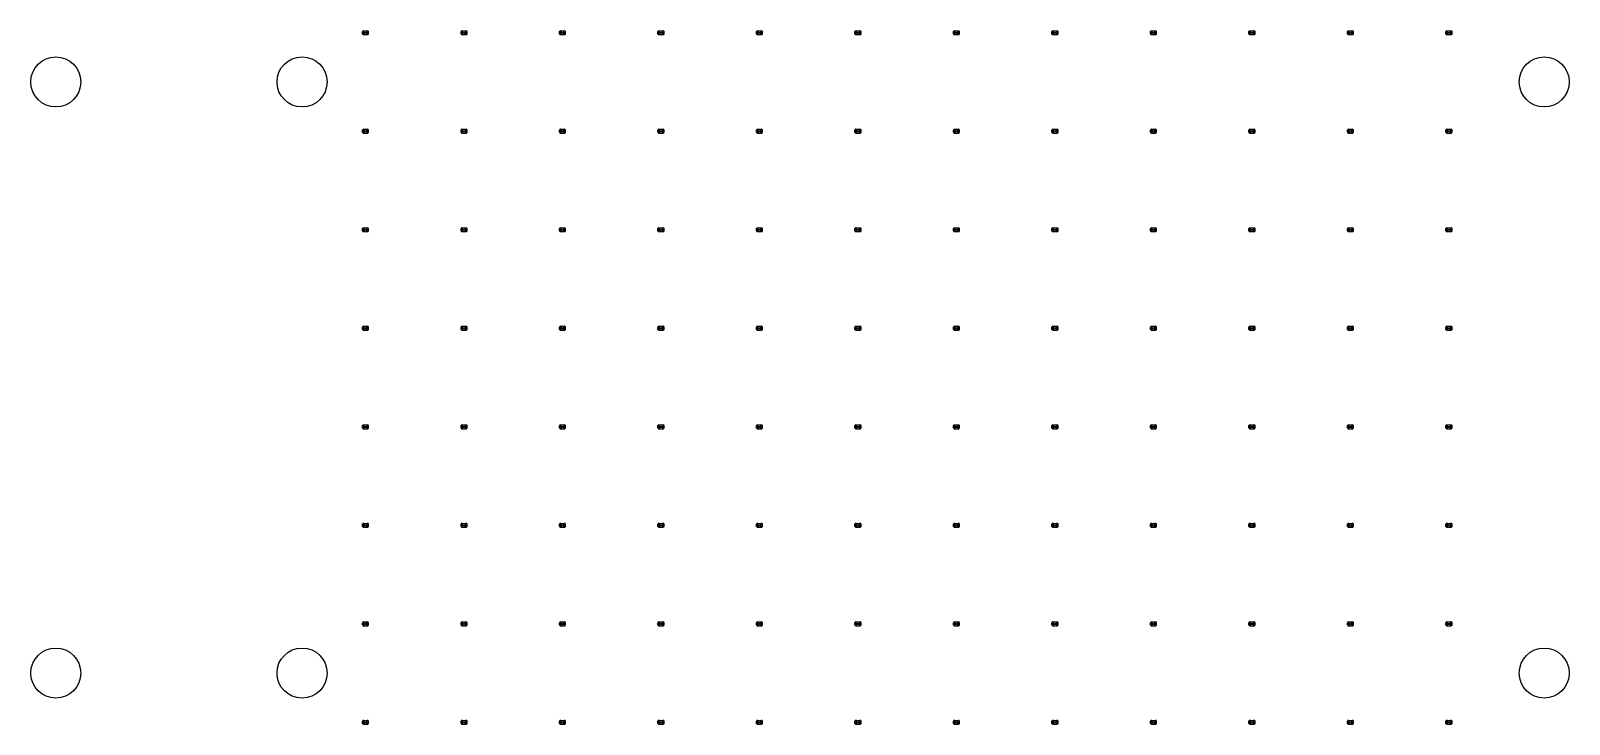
# Model space of a CAD drawing. Extents: x 69 to 209, y -163 to -100.
import ezdxf

# ---------------------------------------------------------------- set-up
doc = ezdxf.new("R2010")
doc.units = 0
doc.header["$MEASUREMENT"] = 0
doc.layers.add('BLACK', color=250, linetype='CONTINUOUS')

msp = doc.modelspace()

# ---------------------------------------------------------------- linework, layer by layer
at = {"layer": 'BLACK'}
for p, q in [((99.025, -100.1), (99.025, -99.9)), ((99.1, -99.825), (99.5, -99.825)), ((99.1, -99.975), (99.5, -99.975)), ((99.1, -100.025), (99.5, -100.025)), ((99.1, -100.175), (99.5, -100.175)), ((99.175, -100.1), (99.175, -99.9)), ((99.425, -100.1), (99.425, -99.9)), ((99.575, -100.1), (99.575, -99.9)), ((108.025, -100.1), (108.025, -99.9)), ((108.1, -99.825), (108.5, -99.825)), ((108.1, -99.975), (108.5, -99.975)), ((108.1, -100.025), (108.5, -100.025)), ((108.1, -100.175), (108.5, -100.175)), ((108.175, -100.1), (108.175, -99.9)), ((108.425, -100.1), (108.425, -99.9)), ((108.575, -100.1), (108.575, -99.9)), ((117.025, -100.1), (117.025, -99.9)), ((117.1, -99.825), (117.5, -99.825)), ((117.1, -99.975), (117.5, -99.975)), ((117.1, -100.025), (117.5, -100.025)), ((117.1, -100.175), (117.5, -100.175)), ((117.175, -100.1), (117.175, -99.9)), ((117.425, -100.1), (117.425, -99.9)), ((117.575, -100.1), (117.575, -99.9)), ((126.025, -100.1), (126.025, -99.9)), ((126.1, -99.825), (126.5, -99.825)), ((126.1, -99.975), (126.5, -99.975)), ((126.1, -100.025), (126.5, -100.025)), ((126.1, -100.175), (126.5, -100.175)), ((126.175, -100.1), (126.175, -99.9)), ((126.425, -100.1), (126.425, -99.9)), ((126.575, -100.1), (126.575, -99.9)), ((135.025, -100.1), (135.025, -99.9)), ((135.1, -99.825), (135.5, -99.825)), ((135.1, -99.975), (135.5, -99.975)), ((135.1, -100.025), (135.5, -100.025)), ((135.1, -100.175), (135.5, -100.175)), ((135.175, -100.1), (135.175, -99.9)), ((135.425, -100.1), (135.425, -99.9)), ((135.575, -100.1), (135.575, -99.9)), ((144.025, -100.1), (144.025, -99.9)), ((144.1, -99.825), (144.5, -99.825)), ((144.1, -99.975), (144.5, -99.975)), ((144.1, -100.025), (144.5, -100.025)), ((144.1, -100.175), (144.5, -100.175)), ((144.175, -100.1), (144.175, -99.9)), ((144.425, -100.1), (144.425, -99.9)), ((144.575, -100.1), (144.575, -99.9)), ((153.025, -100.1), (153.025, -99.9)), ((153.1, -99.825), (153.5, -99.825)), ((153.1, -99.975), (153.5, -99.975)), ((153.1, -100.025), (153.5, -100.025)), ((153.1, -100.175), (153.5, -100.175)), ((153.175, -100.1), (153.175, -99.9)), ((153.425, -100.1), (153.425, -99.9)), ((153.575, -100.1), (153.575, -99.9)), ((162.025, -100.1), (162.025, -99.9)), ((162.1, -99.825), (162.5, -99.825)), ((162.1, -99.975), (162.5, -99.975)), ((162.1, -100.025), (162.5, -100.025)), ((162.1, -100.175), (162.5, -100.175)), ((162.175, -100.1), (162.175, -99.9)), ((162.425, -100.1), (162.425, -99.9)), ((162.575, -100.1), (162.575, -99.9)), ((171.025, -100.1), (171.025, -99.9)), ((171.1, -99.825), (171.5, -99.825)), ((171.1, -99.975), (171.5, -99.975)), ((171.1, -100.025), (171.5, -100.025)), ((171.1, -100.175), (171.5, -100.175)), ((171.175, -100.1), (171.175, -99.9)), ((171.425, -100.1), (171.425, -99.9)), ((171.575, -100.1), (171.575, -99.9)), ((180.025, -100.1), (180.025, -99.9)), ((180.1, -99.825), (180.5, -99.825)), ((180.1, -99.975), (180.5, -99.975)), ((180.1, -100.025), (180.5, -100.025)), ((180.1, -100.175), (180.5, -100.175)), ((180.175, -100.1), (180.175, -99.9)), ((180.425, -100.1), (180.425, -99.9)), ((180.575, -100.1), (180.575, -99.9)), ((189.025, -100.1), (189.025, -99.9)), ((189.1, -99.825), (189.5, -99.825)), ((189.1, -99.975), (189.5, -99.975)), ((189.1, -100.025), (189.5, -100.025)), ((189.1, -100.175), (189.5, -100.175)), ((189.175, -100.1), (189.175, -99.9)), ((189.425, -100.1), (189.425, -99.9)), ((189.575, -100.1), (189.575, -99.9)), ((198.025, -100.1), (198.025, -99.9)), ((198.1, -99.825), (198.5, -99.825)), ((198.1, -99.975), (198.5, -99.975)), ((198.1, -100.025), (198.5, -100.025)), ((198.1, -100.175), (198.5, -100.175)), ((198.175, -100.1), (198.175, -99.9)), ((198.425, -100.1), (198.425, -99.9)), ((198.575, -100.1), (198.575, -99.9)), ((99.025, -109.1), (99.025, -108.9)), ((99.1, -108.825), (99.5, -108.825)), ((99.1, -108.975), (99.5, -108.975)), ((99.1, -109.025), (99.5, -109.025)), ((99.1, -109.175), (99.5, -109.175)), ((99.175, -109.1), (99.175, -108.9)), ((99.425, -109.1), (99.425, -108.9)), ((99.575, -109.1), (99.575, -108.9)), ((108.025, -109.1), (108.025, -108.9)), ((108.1, -108.825), (108.5, -108.825)), ((108.1, -108.975), (108.5, -108.975)), ((108.1, -109.025), (108.5, -109.025)), ((108.1, -109.175), (108.5, -109.175)), ((108.175, -109.1), (108.175, -108.9)), ((108.425, -109.1), (108.425, -108.9)), ((108.575, -109.1), (108.575, -108.9)), ((117.025, -109.1), (117.025, -108.9)), ((117.1, -108.825), (117.5, -108.825)), ((117.1, -108.975), (117.5, -108.975)), ((117.1, -109.025), (117.5, -109.025)), ((117.1, -109.175), (117.5, -109.175)), ((117.175, -109.1), (117.175, -108.9)), ((117.425, -109.1), (117.425, -108.9)), ((117.575, -109.1), (117.575, -108.9)), ((126.025, -109.1), (126.025, -108.9)), ((126.1, -108.825), (126.5, -108.825)), ((126.1, -108.975), (126.5, -108.975)), ((126.1, -109.025), (126.5, -109.025)), ((126.1, -109.175), (126.5, -109.175)), ((126.175, -109.1), (126.175, -108.9)), ((126.425, -109.1), (126.425, -108.9)), ((126.575, -109.1), (126.575, -108.9)), ((135.025, -109.1), (135.025, -108.9)), ((135.1, -108.825), (135.5, -108.825)), ((135.1, -108.975), (135.5, -108.975)), ((135.1, -109.025), (135.5, -109.025)), ((135.1, -109.175), (135.5, -109.175)), ((135.175, -109.1), (135.175, -108.9)), ((135.425, -109.1), (135.425, -108.9)), ((135.575, -109.1), (135.575, -108.9)), ((144.025, -109.1), (144.025, -108.9)), ((144.1, -108.825), (144.5, -108.825)), ((144.1, -108.975), (144.5, -108.975)), ((144.1, -109.025), (144.5, -109.025)), ((144.1, -109.175), (144.5, -109.175)), ((144.175, -109.1), (144.175, -108.9)), ((144.425, -109.1), (144.425, -108.9)), ((144.575, -109.1), (144.575, -108.9)), ((153.025, -109.1), (153.025, -108.9)), ((153.1, -108.825), (153.5, -108.825)), ((153.1, -108.975), (153.5, -108.975)), ((153.1, -109.025), (153.5, -109.025)), ((153.1, -109.175), (153.5, -109.175)), ((153.175, -109.1), (153.175, -108.9)), ((153.425, -109.1), (153.425, -108.9)), ((153.575, -109.1), (153.575, -108.9)), ((162.025, -109.1), (162.025, -108.9)), ((162.1, -108.825), (162.5, -108.825)), ((162.1, -108.975), (162.5, -108.975)), ((162.1, -109.025), (162.5, -109.025)), ((162.1, -109.175), (162.5, -109.175)), ((162.175, -109.1), (162.175, -108.9)), ((162.425, -109.1), (162.425, -108.9)), ((162.575, -109.1), (162.575, -108.9)), ((171.025, -109.1), (171.025, -108.9)), ((171.1, -108.825), (171.5, -108.825)), ((171.1, -108.975), (171.5, -108.975)), ((171.1, -109.025), (171.5, -109.025)), ((171.1, -109.175), (171.5, -109.175)), ((171.175, -109.1), (171.175, -108.9)), ((171.425, -109.1), (171.425, -108.9)), ((171.575, -109.1), (171.575, -108.9)), ((180.025, -109.1), (180.025, -108.9)), ((180.1, -108.825), (180.5, -108.825)), ((180.1, -108.975), (180.5, -108.975)), ((180.1, -109.025), (180.5, -109.025)), ((180.1, -109.175), (180.5, -109.175)), ((180.175, -109.1), (180.175, -108.9)), ((180.425, -109.1), (180.425, -108.9)), ((180.575, -109.1), (180.575, -108.9)), ((189.025, -109.1), (189.025, -108.9)), ((189.1, -108.825), (189.5, -108.825)), ((189.1, -108.975), (189.5, -108.975)), ((189.1, -109.025), (189.5, -109.025)), ((189.1, -109.175), (189.5, -109.175)), ((189.175, -109.1), (189.175, -108.9)), ((189.425, -109.1), (189.425, -108.9)), ((189.575, -109.1), (189.575, -108.9)), ((198.025, -109.1), (198.025, -108.9)), ((198.1, -108.825), (198.5, -108.825)), ((198.1, -108.975), (198.5, -108.975)), ((198.1, -109.025), (198.5, -109.025)), ((198.1, -109.175), (198.5, -109.175)), ((198.175, -109.1), (198.175, -108.9)), ((198.425, -109.1), (198.425, -108.9)), ((198.575, -109.1), (198.575, -108.9)), ((99.025, -118.1), (99.025, -117.9)), ((99.1, -117.825), (99.5, -117.825)), ((99.1, -117.975), (99.5, -117.975)), ((99.1, -118.025), (99.5, -118.025)), ((99.175, -118.1), (99.175, -117.9)), ((99.425, -118.1), (99.425, -117.9)), ((99.575, -118.1), (99.575, -117.9)), ((108.025, -118.1), (108.025, -117.9)), ((108.1, -117.825), (108.5, -117.825)), ((108.1, -117.975), (108.5, -117.975)), ((108.1, -118.025), (108.5, -118.025)), ((108.175, -118.1), (108.175, -117.9)), ((108.425, -118.1), (108.425, -117.9)), ((108.575, -118.1), (108.575, -117.9)), ((117.025, -118.1), (117.025, -117.9)), ((117.1, -117.825), (117.5, -117.825)), ((117.1, -117.975), (117.5, -117.975)), ((117.1, -118.025), (117.5, -118.025)), ((117.175, -118.1), (117.175, -117.9)), ((117.425, -118.1), (117.425, -117.9)), ((117.575, -118.1), (117.575, -117.9)), ((126.025, -118.1), (126.025, -117.9)), ((126.1, -117.825), (126.5, -117.825)), ((126.1, -117.975), (126.5, -117.975)), ((126.1, -118.025), (126.5, -118.025)), ((126.175, -118.1), (126.175, -117.9)), ((126.425, -118.1), (126.425, -117.9)), ((126.575, -118.1), (126.575, -117.9)), ((135.025, -118.1), (135.025, -117.9)), ((135.1, -117.825), (135.5, -117.825)), ((135.1, -117.975), (135.5, -117.975)), ((135.1, -118.025), (135.5, -118.025)), ((135.175, -118.1), (135.175, -117.9)), ((135.425, -118.1), (135.425, -117.9)), ((135.575, -118.1), (135.575, -117.9)), ((144.025, -118.1), (144.025, -117.9)), ((144.1, -117.825), (144.5, -117.825)), ((144.1, -117.975), (144.5, -117.975)), ((144.1, -118.025), (144.5, -118.025)), ((144.175, -118.1), (144.175, -117.9)), ((144.425, -118.1), (144.425, -117.9)), ((144.575, -118.1), (144.575, -117.9)), ((153.025, -118.1), (153.025, -117.9)), ((153.1, -117.825), (153.5, -117.825)), ((153.1, -117.975), (153.5, -117.975)), ((153.1, -118.025), (153.5, -118.025)), ((153.175, -118.1), (153.175, -117.9)), ((153.425, -118.1), (153.425, -117.9)), ((153.575, -118.1), (153.575, -117.9)), ((162.025, -118.1), (162.025, -117.9)), ((162.1, -117.825), (162.5, -117.825)), ((162.1, -117.975), (162.5, -117.975)), ((162.1, -118.025), (162.5, -118.025)), ((162.175, -118.1), (162.175, -117.9)), ((162.425, -118.1), (162.425, -117.9)), ((162.575, -118.1), (162.575, -117.9)), ((171.025, -118.1), (171.025, -117.9)), ((171.1, -117.825), (171.5, -117.825)), ((171.1, -117.975), (171.5, -117.975)), ((171.1, -118.025), (171.5, -118.025)), ((171.175, -118.1), (171.175, -117.9)), ((171.425, -118.1), (171.425, -117.9)), ((171.575, -118.1), (171.575, -117.9)), ((180.025, -118.1), (180.025, -117.9)), ((180.1, -117.825), (180.5, -117.825)), ((180.1, -117.975), (180.5, -117.975)), ((180.1, -118.025), (180.5, -118.025)), ((180.175, -118.1), (180.175, -117.9)), ((180.425, -118.1), (180.425, -117.9)), ((180.575, -118.1), (180.575, -117.9)), ((189.025, -118.1), (189.025, -117.9)), ((189.1, -117.825), (189.5, -117.825)), ((189.1, -117.975), (189.5, -117.975)), ((189.1, -118.025), (189.5, -118.025)), ((189.175, -118.1), (189.175, -117.9)), ((189.425, -118.1), (189.425, -117.9)), ((189.575, -118.1), (189.575, -117.9)), ((198.025, -118.1), (198.025, -117.9)), ((198.1, -117.825), (198.5, -117.825)), ((198.1, -117.975), (198.5, -117.975)), ((198.1, -118.025), (198.5, -118.025)), ((198.175, -118.1), (198.175, -117.9)), ((198.425, -118.1), (198.425, -117.9)), ((198.575, -118.1), (198.575, -117.9)), ((99.1, -118.175), (99.5, -118.175)), ((108.1, -118.175), (108.5, -118.175)), ((117.1, -118.175), (117.5, -118.175)), ((126.1, -118.175), (126.5, -118.175)), ((135.1, -118.175), (135.5, -118.175)), ((144.1, -118.175), (144.5, -118.175)), ((153.1, -118.175), (153.5, -118.175)), ((162.1, -118.175), (162.5, -118.175)), ((171.1, -118.175), (171.5, -118.175)), ((180.1, -118.175), (180.5, -118.175)), ((189.1, -118.175), (189.5, -118.175)), ((198.1, -118.175), (198.5, -118.175)), ((99.025, -127.1), (99.025, -126.9)), ((99.1, -126.825), (99.5, -126.825)), ((99.1, -126.975), (99.5, -126.975)), ((99.1, -127.025), (99.5, -127.025)), ((99.1, -127.175), (99.5, -127.175)), ((99.175, -127.1), (99.175, -126.9)), ((99.425, -127.1), (99.425, -126.9)), ((99.575, -127.1), (99.575, -126.9)), ((108.025, -127.1), (108.025, -126.9)), ((108.1, -126.825), (108.5, -126.825)), ((108.1, -126.975), (108.5, -126.975)), ((108.1, -127.025), (108.5, -127.025)), ((108.1, -127.175), (108.5, -127.175)), ((108.175, -127.1), (108.175, -126.9)), ((108.425, -127.1), (108.425, -126.9)), ((108.575, -127.1), (108.575, -126.9)), ((117.025, -127.1), (117.025, -126.9)), ((117.1, -126.825), (117.5, -126.825)), ((117.1, -126.975), (117.5, -126.975)), ((117.1, -127.025), (117.5, -127.025)), ((117.1, -127.175), (117.5, -127.175)), ((117.175, -127.1), (117.175, -126.9)), ((117.425, -127.1), (117.425, -126.9)), ((117.575, -127.1), (117.575, -126.9)), ((126.025, -127.1), (126.025, -126.9)), ((126.1, -126.825), (126.5, -126.825)), ((126.1, -126.975), (126.5, -126.975)), ((126.1, -127.025), (126.5, -127.025)), ((126.1, -127.175), (126.5, -127.175)), ((126.175, -127.1), (126.175, -126.9)), ((126.425, -127.1), (126.425, -126.9)), ((126.575, -127.1), (126.575, -126.9)), ((135.025, -127.1), (135.025, -126.9)), ((135.1, -126.825), (135.5, -126.825)), ((135.1, -126.975), (135.5, -126.975)), ((135.1, -127.025), (135.5, -127.025)), ((135.1, -127.175), (135.5, -127.175)), ((135.175, -127.1), (135.175, -126.9)), ((135.425, -127.1), (135.425, -126.9)), ((135.575, -127.1), (135.575, -126.9)), ((144.025, -127.1), (144.025, -126.9)), ((144.1, -126.825), (144.5, -126.825)), ((144.1, -126.975), (144.5, -126.975)), ((144.1, -127.025), (144.5, -127.025)), ((144.1, -127.175), (144.5, -127.175)), ((144.175, -127.1), (144.175, -126.9)), ((144.425, -127.1), (144.425, -126.9)), ((144.575, -127.1), (144.575, -126.9)), ((153.025, -127.1), (153.025, -126.9)), ((153.1, -126.825), (153.5, -126.825)), ((153.1, -126.975), (153.5, -126.975)), ((153.1, -127.025), (153.5, -127.025)), ((153.1, -127.175), (153.5, -127.175)), ((153.175, -127.1), (153.175, -126.9)), ((153.425, -127.1), (153.425, -126.9)), ((153.575, -127.1), (153.575, -126.9)), ((162.025, -127.1), (162.025, -126.9)), ((162.1, -126.825), (162.5, -126.825)), ((162.1, -126.975), (162.5, -126.975)), ((162.1, -127.025), (162.5, -127.025)), ((162.1, -127.175), (162.5, -127.175)), ((162.175, -127.1), (162.175, -126.9)), ((162.425, -127.1), (162.425, -126.9)), ((162.575, -127.1), (162.575, -126.9)), ((171.025, -127.1), (171.025, -126.9)), ((171.1, -126.825), (171.5, -126.825)), ((171.1, -126.975), (171.5, -126.975)), ((171.1, -127.025), (171.5, -127.025)), ((171.1, -127.175), (171.5, -127.175)), ((171.175, -127.1), (171.175, -126.9)), ((171.425, -127.1), (171.425, -126.9)), ((171.575, -127.1), (171.575, -126.9)), ((180.025, -127.1), (180.025, -126.9)), ((180.1, -126.825), (180.5, -126.825)), ((180.1, -126.975), (180.5, -126.975)), ((180.1, -127.025), (180.5, -127.025)), ((180.1, -127.175), (180.5, -127.175)), ((180.175, -127.1), (180.175, -126.9)), ((180.425, -127.1), (180.425, -126.9)), ((180.575, -127.1), (180.575, -126.9)), ((189.025, -127.1), (189.025, -126.9)), ((189.1, -126.825), (189.5, -126.825)), ((189.1, -126.975), (189.5, -126.975)), ((189.1, -127.025), (189.5, -127.025)), ((189.1, -127.175), (189.5, -127.175)), ((189.175, -127.1), (189.175, -126.9)), ((189.425, -127.1), (189.425, -126.9)), ((189.575, -127.1), (189.575, -126.9)), ((198.025, -127.1), (198.025, -126.9)), ((198.1, -126.825), (198.5, -126.825)), ((198.1, -126.975), (198.5, -126.975)), ((198.1, -127.025), (198.5, -127.025)), ((198.1, -127.175), (198.5, -127.175)), ((198.175, -127.1), (198.175, -126.9)), ((198.425, -127.1), (198.425, -126.9)), ((198.575, -127.1), (198.575, -126.9)), ((99.025, -136.1), (99.025, -135.9)), ((99.1, -135.825), (99.5, -135.825)), ((99.1, -135.975), (99.5, -135.975)), ((99.1, -136.025), (99.5, -136.025)), ((99.1, -136.175), (99.5, -136.175)), ((99.175, -136.1), (99.175, -135.9)), ((99.425, -136.1), (99.425, -135.9)), ((99.575, -136.1), (99.575, -135.9)), ((108.025, -136.1), (108.025, -135.9)), ((108.1, -135.825), (108.5, -135.825)), ((108.1, -135.975), (108.5, -135.975)), ((108.1, -136.025), (108.5, -136.025)), ((108.1, -136.175), (108.5, -136.175)), ((108.175, -136.1), (108.175, -135.9)), ((108.425, -136.1), (108.425, -135.9)), ((108.575, -136.1), (108.575, -135.9)), ((117.025, -136.1), (117.025, -135.9)), ((117.1, -135.825), (117.5, -135.825)), ((117.1, -135.975), (117.5, -135.975)), ((117.1, -136.025), (117.5, -136.025)), ((117.1, -136.175), (117.5, -136.175)), ((117.175, -136.1), (117.175, -135.9)), ((117.425, -136.1), (117.425, -135.9)), ((117.575, -136.1), (117.575, -135.9)), ((126.025, -136.1), (126.025, -135.9)), ((126.1, -135.825), (126.5, -135.825)), ((126.1, -135.975), (126.5, -135.975)), ((126.1, -136.025), (126.5, -136.025)), ((126.1, -136.175), (126.5, -136.175)), ((126.175, -136.1), (126.175, -135.9)), ((126.425, -136.1), (126.425, -135.9)), ((126.575, -136.1), (126.575, -135.9)), ((135.025, -136.1), (135.025, -135.9)), ((135.1, -135.825), (135.5, -135.825)), ((135.1, -135.975), (135.5, -135.975)), ((135.1, -136.025), (135.5, -136.025)), ((135.1, -136.175), (135.5, -136.175)), ((135.175, -136.1), (135.175, -135.9)), ((135.425, -136.1), (135.425, -135.9)), ((135.575, -136.1), (135.575, -135.9)), ((144.025, -136.1), (144.025, -135.9)), ((144.1, -135.825), (144.5, -135.825)), ((144.1, -135.975), (144.5, -135.975)), ((144.1, -136.025), (144.5, -136.025)), ((144.1, -136.175), (144.5, -136.175)), ((144.175, -136.1), (144.175, -135.9)), ((144.425, -136.1), (144.425, -135.9)), ((144.575, -136.1), (144.575, -135.9)), ((153.025, -136.1), (153.025, -135.9)), ((153.1, -135.825), (153.5, -135.825)), ((153.1, -135.975), (153.5, -135.975)), ((153.1, -136.025), (153.5, -136.025)), ((153.1, -136.175), (153.5, -136.175)), ((153.175, -136.1), (153.175, -135.9)), ((153.425, -136.1), (153.425, -135.9)), ((153.575, -136.1), (153.575, -135.9)), ((162.025, -136.1), (162.025, -135.9)), ((162.1, -135.825), (162.5, -135.825)), ((162.1, -135.975), (162.5, -135.975)), ((162.1, -136.025), (162.5, -136.025)), ((162.1, -136.175), (162.5, -136.175)), ((162.175, -136.1), (162.175, -135.9)), ((162.425, -136.1), (162.425, -135.9)), ((162.575, -136.1), (162.575, -135.9)), ((171.025, -136.1), (171.025, -135.9)), ((171.1, -135.825), (171.5, -135.825)), ((171.1, -135.975), (171.5, -135.975)), ((171.1, -136.025), (171.5, -136.025)), ((171.1, -136.175), (171.5, -136.175)), ((171.175, -136.1), (171.175, -135.9)), ((171.425, -136.1), (171.425, -135.9)), ((171.575, -136.1), (171.575, -135.9)), ((180.025, -136.1), (180.025, -135.9)), ((180.1, -135.825), (180.5, -135.825)), ((180.1, -135.975), (180.5, -135.975)), ((180.1, -136.025), (180.5, -136.025)), ((180.1, -136.175), (180.5, -136.175)), ((180.175, -136.1), (180.175, -135.9)), ((180.425, -136.1), (180.425, -135.9)), ((180.575, -136.1), (180.575, -135.9)), ((189.025, -136.1), (189.025, -135.9)), ((189.1, -135.825), (189.5, -135.825)), ((189.1, -135.975), (189.5, -135.975)), ((189.1, -136.025), (189.5, -136.025)), ((189.1, -136.175), (189.5, -136.175)), ((189.175, -136.1), (189.175, -135.9)), ((189.425, -136.1), (189.425, -135.9)), ((189.575, -136.1), (189.575, -135.9)), ((198.025, -136.1), (198.025, -135.9)), ((198.1, -135.825), (198.5, -135.825)), ((198.1, -135.975), (198.5, -135.975)), ((198.1, -136.025), (198.5, -136.025)), ((198.1, -136.175), (198.5, -136.175)), ((198.175, -136.1), (198.175, -135.9)), ((198.425, -136.1), (198.425, -135.9)), ((198.575, -136.1), (198.575, -135.9)), ((99.025, -145.1), (99.025, -144.9)), ((99.1, -144.825), (99.5, -144.825)), ((99.1, -144.975), (99.5, -144.975)), ((99.1, -145.025), (99.5, -145.025)), ((99.1, -145.175), (99.5, -145.175)), ((99.175, -145.1), (99.175, -144.9)), ((99.425, -145.1), (99.425, -144.9)), ((99.575, -145.1), (99.575, -144.9)), ((108.025, -145.1), (108.025, -144.9)), ((108.1, -144.825), (108.5, -144.825)), ((108.1, -144.975), (108.5, -144.975)), ((108.1, -145.025), (108.5, -145.025)), ((108.1, -145.175), (108.5, -145.175)), ((108.175, -145.1), (108.175, -144.9)), ((108.425, -145.1), (108.425, -144.9)), ((108.575, -145.1), (108.575, -144.9)), ((117.025, -145.1), (117.025, -144.9)), ((117.1, -144.825), (117.5, -144.825)), ((117.1, -144.975), (117.5, -144.975)), ((117.1, -145.025), (117.5, -145.025)), ((117.1, -145.175), (117.5, -145.175)), ((117.175, -145.1), (117.175, -144.9)), ((117.425, -145.1), (117.425, -144.9)), ((117.575, -145.1), (117.575, -144.9)), ((126.025, -145.1), (126.025, -144.9)), ((126.1, -144.825), (126.5, -144.825)), ((126.1, -144.975), (126.5, -144.975)), ((126.1, -145.025), (126.5, -145.025)), ((126.1, -145.175), (126.5, -145.175)), ((126.175, -145.1), (126.175, -144.9)), ((126.425, -145.1), (126.425, -144.9)), ((126.575, -145.1), (126.575, -144.9)), ((135.025, -145.1), (135.025, -144.9)), ((135.1, -144.825), (135.5, -144.825)), ((135.1, -144.975), (135.5, -144.975)), ((135.1, -145.025), (135.5, -145.025)), ((135.1, -145.175), (135.5, -145.175)), ((135.175, -145.1), (135.175, -144.9)), ((135.425, -145.1), (135.425, -144.9)), ((135.575, -145.1), (135.575, -144.9)), ((144.025, -145.1), (144.025, -144.9)), ((144.1, -144.825), (144.5, -144.825)), ((144.1, -144.975), (144.5, -144.975)), ((144.1, -145.025), (144.5, -145.025)), ((144.1, -145.175), (144.5, -145.175)), ((144.175, -145.1), (144.175, -144.9)), ((144.425, -145.1), (144.425, -144.9)), ((144.575, -145.1), (144.575, -144.9)), ((153.025, -145.1), (153.025, -144.9)), ((153.1, -144.825), (153.5, -144.825)), ((153.1, -144.975), (153.5, -144.975)), ((153.1, -145.025), (153.5, -145.025)), ((153.1, -145.175), (153.5, -145.175)), ((153.175, -145.1), (153.175, -144.9)), ((153.425, -145.1), (153.425, -144.9)), ((153.575, -145.1), (153.575, -144.9)), ((162.025, -145.1), (162.025, -144.9)), ((162.1, -144.825), (162.5, -144.825)), ((162.1, -144.975), (162.5, -144.975)), ((162.1, -145.025), (162.5, -145.025)), ((162.1, -145.175), (162.5, -145.175)), ((162.175, -145.1), (162.175, -144.9)), ((162.425, -145.1), (162.425, -144.9)), ((162.575, -145.1), (162.575, -144.9)), ((171.025, -145.1), (171.025, -144.9)), ((171.1, -144.825), (171.5, -144.825)), ((171.1, -144.975), (171.5, -144.975)), ((171.1, -145.025), (171.5, -145.025)), ((171.1, -145.175), (171.5, -145.175)), ((171.175, -145.1), (171.175, -144.9)), ((171.425, -145.1), (171.425, -144.9)), ((171.575, -145.1), (171.575, -144.9)), ((180.025, -145.1), (180.025, -144.9)), ((180.1, -144.825), (180.5, -144.825)), ((180.1, -144.975), (180.5, -144.975)), ((180.1, -145.025), (180.5, -145.025)), ((180.1, -145.175), (180.5, -145.175)), ((180.175, -145.1), (180.175, -144.9)), ((180.425, -145.1), (180.425, -144.9)), ((180.575, -145.1), (180.575, -144.9)), ((189.025, -145.1), (189.025, -144.9)), ((189.1, -144.825), (189.5, -144.825)), ((189.1, -144.975), (189.5, -144.975)), ((189.1, -145.025), (189.5, -145.025)), ((189.1, -145.175), (189.5, -145.175)), ((189.175, -145.1), (189.175, -144.9)), ((189.425, -145.1), (189.425, -144.9)), ((189.575, -145.1), (189.575, -144.9)), ((198.025, -145.1), (198.025, -144.9)), ((198.1, -144.825), (198.5, -144.825)), ((198.1, -144.975), (198.5, -144.975)), ((198.1, -145.025), (198.5, -145.025)), ((198.1, -145.175), (198.5, -145.175)), ((198.175, -145.1), (198.175, -144.9)), ((198.425, -145.1), (198.425, -144.9)), ((198.575, -145.1), (198.575, -144.9)), ((99.025, -154.1), (99.025, -153.9)), ((99.1, -153.825), (99.5, -153.825)), ((99.1, -153.975), (99.5, -153.975)), ((99.1, -154.025), (99.5, -154.025)), ((99.1, -154.175), (99.5, -154.175)), ((99.175, -154.1), (99.175, -153.9)), ((99.425, -154.1), (99.425, -153.9)), ((99.575, -154.1), (99.575, -153.9)), ((108.025, -154.1), (108.025, -153.9)), ((108.1, -153.825), (108.5, -153.825)), ((108.1, -153.975), (108.5, -153.975)), ((108.1, -154.025), (108.5, -154.025)), ((108.1, -154.175), (108.5, -154.175)), ((108.175, -154.1), (108.175, -153.9)), ((108.425, -154.1), (108.425, -153.9)), ((108.575, -154.1), (108.575, -153.9)), ((117.025, -154.1), (117.025, -153.9)), ((117.1, -153.825), (117.5, -153.825)), ((117.1, -153.975), (117.5, -153.975)), ((117.1, -154.025), (117.5, -154.025)), ((117.1, -154.175), (117.5, -154.175)), ((117.175, -154.1), (117.175, -153.9)), ((117.425, -154.1), (117.425, -153.9)), ((117.575, -154.1), (117.575, -153.9)), ((126.025, -154.1), (126.025, -153.9)), ((126.1, -153.825), (126.5, -153.825)), ((126.1, -153.975), (126.5, -153.975)), ((126.1, -154.025), (126.5, -154.025)), ((126.1, -154.175), (126.5, -154.175)), ((126.175, -154.1), (126.175, -153.9)), ((126.425, -154.1), (126.425, -153.9)), ((126.575, -154.1), (126.575, -153.9)), ((135.025, -154.1), (135.025, -153.9)), ((135.1, -153.825), (135.5, -153.825)), ((135.1, -153.975), (135.5, -153.975)), ((135.1, -154.025), (135.5, -154.025)), ((135.1, -154.175), (135.5, -154.175)), ((135.175, -154.1), (135.175, -153.9)), ((135.425, -154.1), (135.425, -153.9)), ((135.575, -154.1), (135.575, -153.9)), ((144.025, -154.1), (144.025, -153.9)), ((144.1, -153.825), (144.5, -153.825)), ((144.1, -153.975), (144.5, -153.975)), ((144.1, -154.025), (144.5, -154.025)), ((144.1, -154.175), (144.5, -154.175)), ((144.175, -154.1), (144.175, -153.9)), ((144.425, -154.1), (144.425, -153.9)), ((144.575, -154.1), (144.575, -153.9)), ((153.025, -154.1), (153.025, -153.9)), ((153.1, -153.825), (153.5, -153.825)), ((153.1, -153.975), (153.5, -153.975)), ((153.1, -154.025), (153.5, -154.025)), ((153.1, -154.175), (153.5, -154.175)), ((153.175, -154.1), (153.175, -153.9)), ((153.425, -154.1), (153.425, -153.9)), ((153.575, -154.1), (153.575, -153.9)), ((162.025, -154.1), (162.025, -153.9)), ((162.1, -153.825), (162.5, -153.825)), ((162.1, -153.975), (162.5, -153.975)), ((162.1, -154.025), (162.5, -154.025)), ((162.1, -154.175), (162.5, -154.175)), ((162.175, -154.1), (162.175, -153.9)), ((162.425, -154.1), (162.425, -153.9)), ((162.575, -154.1), (162.575, -153.9)), ((171.025, -154.1), (171.025, -153.9)), ((171.1, -153.825), (171.5, -153.825)), ((171.1, -153.975), (171.5, -153.975)), ((171.1, -154.025), (171.5, -154.025)), ((171.1, -154.175), (171.5, -154.175)), ((171.175, -154.1), (171.175, -153.9)), ((171.425, -154.1), (171.425, -153.9)), ((171.575, -154.1), (171.575, -153.9)), ((180.025, -154.1), (180.025, -153.9)), ((180.1, -153.825), (180.5, -153.825)), ((180.1, -153.975), (180.5, -153.975)), ((180.1, -154.025), (180.5, -154.025)), ((180.1, -154.175), (180.5, -154.175)), ((180.175, -154.1), (180.175, -153.9)), ((180.425, -154.1), (180.425, -153.9)), ((180.575, -154.1), (180.575, -153.9)), ((189.025, -154.1), (189.025, -153.9)), ((189.1, -153.825), (189.5, -153.825)), ((189.1, -153.975), (189.5, -153.975)), ((189.1, -154.025), (189.5, -154.025)), ((189.1, -154.175), (189.5, -154.175)), ((189.175, -154.1), (189.175, -153.9)), ((189.425, -154.1), (189.425, -153.9)), ((189.575, -154.1), (189.575, -153.9)), ((198.025, -154.1), (198.025, -153.9)), ((198.1, -153.825), (198.5, -153.825)), ((198.1, -153.975), (198.5, -153.975)), ((198.1, -154.025), (198.5, -154.025)), ((198.1, -154.175), (198.5, -154.175)), ((198.175, -154.1), (198.175, -153.9)), ((198.425, -154.1), (198.425, -153.9)), ((198.575, -154.1), (198.575, -153.9)), ((99.025, -163.1), (99.025, -162.9)), ((99.1, -162.825), (99.5, -162.825)), ((99.1, -162.975), (99.5, -162.975)), ((99.1, -163.025), (99.5, -163.025)), ((99.175, -163.1), (99.175, -162.9)), ((99.425, -163.1), (99.425, -162.9)), ((99.575, -163.1), (99.575, -162.9)), ((108.025, -163.1), (108.025, -162.9)), ((108.1, -162.825), (108.5, -162.825)), ((108.1, -162.975), (108.5, -162.975)), ((108.1, -163.025), (108.5, -163.025)), ((108.175, -163.1), (108.175, -162.9)), ((108.425, -163.1), (108.425, -162.9)), ((108.575, -163.1), (108.575, -162.9)), ((117.025, -163.1), (117.025, -162.9)), ((117.1, -162.825), (117.5, -162.825)), ((117.1, -162.975), (117.5, -162.975)), ((117.1, -163.025), (117.5, -163.025)), ((117.175, -163.1), (117.175, -162.9)), ((117.425, -163.1), (117.425, -162.9)), ((117.575, -163.1), (117.575, -162.9)), ((126.025, -163.1), (126.025, -162.9)), ((126.1, -162.825), (126.5, -162.825)), ((126.1, -162.975), (126.5, -162.975)), ((126.1, -163.025), (126.5, -163.025)), ((126.175, -163.1), (126.175, -162.9)), ((126.425, -163.1), (126.425, -162.9)), ((126.575, -163.1), (126.575, -162.9)), ((135.025, -163.1), (135.025, -162.9)), ((135.1, -162.825), (135.5, -162.825)), ((135.1, -162.975), (135.5, -162.975)), ((135.1, -163.025), (135.5, -163.025)), ((135.175, -163.1), (135.175, -162.9)), ((135.425, -163.1), (135.425, -162.9)), ((135.575, -163.1), (135.575, -162.9)), ((144.025, -163.1), (144.025, -162.9)), ((144.1, -162.825), (144.5, -162.825)), ((144.1, -162.975), (144.5, -162.975)), ((144.1, -163.025), (144.5, -163.025)), ((144.175, -163.1), (144.175, -162.9)), ((144.425, -163.1), (144.425, -162.9)), ((144.575, -163.1), (144.575, -162.9)), ((153.025, -163.1), (153.025, -162.9)), ((153.1, -162.825), (153.5, -162.825)), ((153.1, -162.975), (153.5, -162.975)), ((153.1, -163.025), (153.5, -163.025)), ((153.175, -163.1), (153.175, -162.9)), ((153.425, -163.1), (153.425, -162.9)), ((153.575, -163.1), (153.575, -162.9)), ((162.025, -163.1), (162.025, -162.9)), ((162.1, -162.825), (162.5, -162.825)), ((162.1, -162.975), (162.5, -162.975)), ((162.1, -163.025), (162.5, -163.025)), ((162.175, -163.1), (162.175, -162.9)), ((162.425, -163.1), (162.425, -162.9)), ((162.575, -163.1), (162.575, -162.9)), ((171.025, -163.1), (171.025, -162.9)), ((171.1, -162.825), (171.5, -162.825)), ((171.1, -162.975), (171.5, -162.975)), ((171.1, -163.025), (171.5, -163.025)), ((171.175, -163.1), (171.175, -162.9)), ((171.425, -163.1), (171.425, -162.9)), ((171.575, -163.1), (171.575, -162.9)), ((180.025, -163.1), (180.025, -162.9)), ((180.1, -162.825), (180.5, -162.825)), ((180.1, -162.975), (180.5, -162.975)), ((180.1, -163.025), (180.5, -163.025)), ((180.175, -163.1), (180.175, -162.9)), ((180.425, -163.1), (180.425, -162.9)), ((180.575, -163.1), (180.575, -162.9)), ((189.025, -163.1), (189.025, -162.9)), ((189.1, -162.825), (189.5, -162.825)), ((189.1, -162.975), (189.5, -162.975)), ((189.1, -163.025), (189.5, -163.025)), ((189.175, -163.1), (189.175, -162.9)), ((189.425, -163.1), (189.425, -162.9)), ((189.575, -163.1), (189.575, -162.9)), ((198.025, -163.1), (198.025, -162.9)), ((198.1, -162.825), (198.5, -162.825)), ((198.1, -162.975), (198.5, -162.975)), ((198.1, -163.025), (198.5, -163.025)), ((198.175, -163.1), (198.175, -162.9)), ((198.425, -163.1), (198.425, -162.9)), ((198.575, -163.1), (198.575, -162.9)), ((99.1, -163.175), (99.5, -163.175)), ((108.1, -163.175), (108.5, -163.175)), ((117.1, -163.175), (117.5, -163.175)), ((126.1, -163.175), (126.5, -163.175)), ((135.1, -163.175), (135.5, -163.175)), ((144.1, -163.175), (144.5, -163.175)), ((153.1, -163.175), (153.5, -163.175)), ((162.1, -163.175), (162.5, -163.175)), ((171.1, -163.175), (171.5, -163.175)), ((180.1, -163.175), (180.5, -163.175)), ((189.1, -163.175), (189.5, -163.175)), ((198.1, -163.175), (198.5, -163.175))]:
    msp.add_line(p, q, dxfattribs=at)
for centre in [(71, -104.5), (93.5, -104.5), (207, -104.5), (71, -158.5), (93.5, -158.5), (207, -158.5)]:
    msp.add_circle(centre, 2.286, dxfattribs=at)
for centre, start, end in [((99.1, -99.9), 360, 540), ((99.1, -99.9), 90, 270), ((99.1, -100.1), 90, 270), ((99.1, -100.1), 180, 360), ((99.5, -99.9), 360, 540), ((99.5, -100.1), 180, 360), ((99.5, -99.9), 270, 450), ((99.5, -100.1), 270, 450), ((108.1, -99.9), 360, 540), ((108.1, -99.9), 90, 270), ((108.1, -100.1), 90, 270), ((108.1, -100.1), 180, 360), ((108.5, -99.9), 360, 540), ((108.5, -100.1), 180, 360), ((108.5, -99.9), 270, 450), ((108.5, -100.1), 270, 450), ((117.1, -99.9), 360, 540), ((117.1, -99.9), 90, 270), ((117.1, -100.1), 90, 270), ((117.1, -100.1), 180, 360), ((117.5, -99.9), 360, 540), ((117.5, -100.1), 180, 360), ((117.5, -99.9), 270, 450), ((117.5, -100.1), 270, 450), ((126.1, -99.9), 360, 540), ((126.1, -99.9), 90, 270), ((126.1, -100.1), 90, 270), ((126.1, -100.1), 180, 360), ((126.5, -99.9), 360, 540), ((126.5, -100.1), 180, 360), ((126.5, -99.9), 270, 450), ((126.5, -100.1), 270, 450), ((135.1, -99.9), 360, 540), ((135.1, -99.9), 90, 270), ((135.1, -100.1), 90, 270), ((135.1, -100.1), 180, 360), ((135.5, -99.9), 360, 540), ((135.5, -100.1), 180, 360), ((135.5, -99.9), 270, 450), ((135.5, -100.1), 270, 450), ((144.1, -99.9), 360, 540), ((144.1, -99.9), 90, 270), ((144.1, -100.1), 90, 270), ((144.1, -100.1), 180, 360), ((144.5, -99.9), 360, 540), ((144.5, -100.1), 180, 360), ((144.5, -99.9), 270, 450), ((144.5, -100.1), 270, 450), ((153.1, -99.9), 360, 540), ((153.1, -99.9), 90, 270), ((153.1, -100.1), 90, 270), ((153.1, -100.1), 180, 360), ((153.5, -99.9), 360, 540), ((153.5, -100.1), 180, 360), ((153.5, -99.9), 270, 450), ((153.5, -100.1), 270, 450), ((162.1, -99.9), 360, 540), ((162.1, -99.9), 90, 270), ((162.1, -100.1), 90, 270), ((162.1, -100.1), 180, 360), ((162.5, -99.9), 360, 540), ((162.5, -100.1), 180, 360), ((162.5, -99.9), 270, 450), ((162.5, -100.1), 270, 450), ((171.1, -99.9), 360, 540), ((171.1, -99.9), 90, 270), ((171.1, -100.1), 90, 270), ((171.1, -100.1), 180, 360), ((171.5, -99.9), 360, 540), ((171.5, -100.1), 180, 360), ((171.5, -99.9), 270, 450), ((171.5, -100.1), 270, 450), ((180.1, -99.9), 360, 540), ((180.1, -99.9), 90, 270), ((180.1, -100.1), 90, 270), ((180.1, -100.1), 180, 360), ((180.5, -99.9), 360, 540), ((180.5, -100.1), 180, 360), ((180.5, -99.9), 270, 450), ((180.5, -100.1), 270, 450), ((189.1, -99.9), 360, 540), ((189.1, -99.9), 90, 270), ((189.1, -100.1), 90, 270), ((189.1, -100.1), 180, 360), ((189.5, -99.9), 360, 540), ((189.5, -100.1), 180, 360), ((189.5, -99.9), 270, 450), ((189.5, -100.1), 270, 450), ((198.1, -99.9), 360, 540), ((198.1, -99.9), 90, 270), ((198.1, -100.1), 90, 270), ((198.1, -100.1), 180, 360), ((198.5, -99.9), 360, 540), ((198.5, -100.1), 180, 360), ((198.5, -99.9), 270, 450), ((198.5, -100.1), 270, 450), ((99.1, -108.9), 360, 540), ((99.1, -108.9), 90, 270), ((99.1, -109.1), 90, 270), ((99.1, -109.1), 180, 360), ((99.5, -108.9), 360, 540), ((99.5, -109.1), 180, 360), ((99.5, -108.9), 270, 450), ((99.5, -109.1), 270, 450), ((108.1, -108.9), 360, 540), ((108.1, -108.9), 90, 270), ((108.1, -109.1), 90, 270), ((108.1, -109.1), 180, 360), ((108.5, -108.9), 360, 540), ((108.5, -109.1), 180, 360), ((108.5, -108.9), 270, 450), ((108.5, -109.1), 270, 450), ((117.1, -108.9), 360, 540), ((117.1, -108.9), 90, 270), ((117.1, -109.1), 90, 270), ((117.1, -109.1), 180, 360), ((117.5, -108.9), 360, 540), ((117.5, -109.1), 180, 360), ((117.5, -108.9), 270, 450), ((117.5, -109.1), 270, 450), ((126.1, -108.9), 360, 540), ((126.1, -108.9), 90, 270), ((126.1, -109.1), 90, 270), ((126.1, -109.1), 180, 360), ((126.5, -108.9), 360, 540), ((126.5, -109.1), 180, 360), ((126.5, -108.9), 270, 450), ((126.5, -109.1), 270, 450), ((135.1, -108.9), 360, 540), ((135.1, -108.9), 90, 270), ((135.1, -109.1), 90, 270), ((135.1, -109.1), 180, 360), ((135.5, -108.9), 360, 540), ((135.5, -109.1), 180, 360), ((135.5, -108.9), 270, 450), ((135.5, -109.1), 270, 450), ((144.1, -108.9), 360, 540), ((144.1, -108.9), 90, 270), ((144.1, -109.1), 90, 270), ((144.1, -109.1), 180, 360), ((144.5, -108.9), 360, 540), ((144.5, -109.1), 180, 360), ((144.5, -108.9), 270, 450), ((144.5, -109.1), 270, 450), ((153.1, -108.9), 360, 540), ((153.1, -108.9), 90, 270), ((153.1, -109.1), 90, 270), ((153.1, -109.1), 180, 360), ((153.5, -108.9), 360, 540), ((153.5, -109.1), 180, 360), ((153.5, -108.9), 270, 450), ((153.5, -109.1), 270, 450), ((162.1, -108.9), 360, 540), ((162.1, -108.9), 90, 270), ((162.1, -109.1), 90, 270), ((162.1, -109.1), 180, 360), ((162.5, -108.9), 360, 540), ((162.5, -109.1), 180, 360), ((162.5, -108.9), 270, 450), ((162.5, -109.1), 270, 450), ((171.1, -108.9), 360, 540), ((171.1, -108.9), 90, 270), ((171.1, -109.1), 90, 270), ((171.1, -109.1), 180, 360), ((171.5, -108.9), 360, 540), ((171.5, -109.1), 180, 360), ((171.5, -108.9), 270, 450), ((171.5, -109.1), 270, 450), ((180.1, -108.9), 360, 540), ((180.1, -108.9), 90, 270), ((180.1, -109.1), 90, 270), ((180.1, -109.1), 180, 360), ((180.5, -108.9), 360, 540), ((180.5, -109.1), 180, 360), ((180.5, -108.9), 270, 450), ((180.5, -109.1), 270, 450), ((189.1, -108.9), 360, 540), ((189.1, -108.9), 90, 270), ((189.1, -109.1), 90, 270), ((189.1, -109.1), 180, 360), ((189.5, -108.9), 360, 540), ((189.5, -109.1), 180, 360), ((189.5, -108.9), 270, 450), ((189.5, -109.1), 270, 450), ((198.1, -108.9), 360, 540), ((198.1, -108.9), 90, 270), ((198.1, -109.1), 90, 270), ((198.1, -109.1), 180, 360), ((198.5, -108.9), 360, 540), ((198.5, -109.1), 180, 360), ((198.5, -108.9), 270, 450), ((198.5, -109.1), 270, 450), ((99.1, -117.9), 360, 540), ((99.1, -117.9), 90, 270), ((99.1, -118.1), 90, 270), ((99.5, -117.9), 360, 540), ((99.5, -117.9), 270, 450), ((99.5, -118.1), 270, 450), ((108.1, -117.9), 360, 540), ((108.1, -117.9), 90, 270), ((108.1, -118.1), 90, 270), ((108.5, -117.9), 360, 540), ((108.5, -117.9), 270, 450), ((108.5, -118.1), 270, 450), ((117.1, -117.9), 360, 540), ((117.1, -117.9), 90, 270), ((117.1, -118.1), 90, 270), ((117.5, -117.9), 360, 540), ((117.5, -117.9), 270, 450), ((117.5, -118.1), 270, 450), ((126.1, -117.9), 360, 540), ((126.1, -117.9), 90, 270), ((126.1, -118.1), 90, 270), ((126.5, -117.9), 360, 540), ((126.5, -117.9), 270, 450), ((126.5, -118.1), 270, 450), ((135.1, -117.9), 360, 540), ((135.1, -117.9), 90, 270), ((135.1, -118.1), 90, 270), ((135.5, -117.9), 360, 540), ((135.5, -117.9), 270, 450), ((135.5, -118.1), 270, 450), ((144.1, -117.9), 360, 540), ((144.1, -117.9), 90, 270), ((144.1, -118.1), 90, 270), ((144.5, -117.9), 360, 540), ((144.5, -117.9), 270, 450), ((144.5, -118.1), 270, 450), ((153.1, -117.9), 360, 540), ((153.1, -117.9), 90, 270), ((153.1, -118.1), 90, 270), ((153.5, -117.9), 360, 540), ((153.5, -117.9), 270, 450), ((153.5, -118.1), 270, 450), ((162.1, -117.9), 360, 540), ((162.1, -117.9), 90, 270), ((162.1, -118.1), 90, 270), ((162.5, -117.9), 360, 540), ((162.5, -117.9), 270, 450), ((162.5, -118.1), 270, 450), ((171.1, -117.9), 360, 540), ((171.1, -117.9), 90, 270), ((171.1, -118.1), 90, 270), ((171.5, -117.9), 360, 540), ((171.5, -117.9), 270, 450), ((171.5, -118.1), 270, 450), ((180.1, -117.9), 360, 540), ((180.1, -117.9), 90, 270), ((180.1, -118.1), 90, 270), ((180.5, -117.9), 360, 540), ((180.5, -117.9), 270, 450), ((180.5, -118.1), 270, 450), ((189.1, -117.9), 360, 540), ((189.1, -117.9), 90, 270), ((189.1, -118.1), 90, 270), ((189.5, -117.9), 360, 540), ((189.5, -117.9), 270, 450), ((189.5, -118.1), 270, 450), ((198.1, -117.9), 360, 540), ((198.1, -117.9), 90, 270), ((198.1, -118.1), 90, 270), ((198.5, -117.9), 360, 540), ((198.5, -117.9), 270, 450), ((198.5, -118.1), 270, 450), ((99.1, -118.1), 180, 360), ((99.5, -118.1), 180, 360), ((108.1, -118.1), 180, 360), ((108.5, -118.1), 180, 360), ((117.1, -118.1), 180, 360), ((117.5, -118.1), 180, 360), ((126.1, -118.1), 180, 360), ((126.5, -118.1), 180, 360), ((135.1, -118.1), 180, 360), ((135.5, -118.1), 180, 360), ((144.1, -118.1), 180, 360), ((144.5, -118.1), 180, 360), ((153.1, -118.1), 180, 360), ((153.5, -118.1), 180, 360), ((162.1, -118.1), 180, 360), ((162.5, -118.1), 180, 360), ((171.1, -118.1), 180, 360), ((171.5, -118.1), 180, 360), ((180.1, -118.1), 180, 360), ((180.5, -118.1), 180, 360), ((189.1, -118.1), 180, 360), ((189.5, -118.1), 180, 360), ((198.1, -118.1), 180, 360), ((198.5, -118.1), 180, 360), ((99.1, -126.9), 360, 540), ((99.1, -126.9), 90, 270), ((99.1, -127.1), 90, 270), ((99.1, -127.1), 180, 360), ((99.5, -126.9), 360, 540), ((99.5, -127.1), 180, 360), ((99.5, -126.9), 270, 450), ((99.5, -127.1), 270, 450), ((108.1, -126.9), 360, 540), ((108.1, -126.9), 90, 270), ((108.1, -127.1), 90, 270), ((108.1, -127.1), 180, 360), ((108.5, -126.9), 360, 540), ((108.5, -127.1), 180, 360), ((108.5, -126.9), 270, 450), ((108.5, -127.1), 270, 450), ((117.1, -126.9), 360, 540), ((117.1, -126.9), 90, 270), ((117.1, -127.1), 90, 270), ((117.1, -127.1), 180, 360), ((117.5, -126.9), 360, 540), ((117.5, -127.1), 180, 360), ((117.5, -126.9), 270, 450), ((117.5, -127.1), 270, 450), ((126.1, -126.9), 360, 540), ((126.1, -126.9), 90, 270), ((126.1, -127.1), 90, 270), ((126.1, -127.1), 180, 360), ((126.5, -126.9), 360, 540), ((126.5, -127.1), 180, 360), ((126.5, -126.9), 270, 450), ((126.5, -127.1), 270, 450), ((135.1, -126.9), 360, 540), ((135.1, -126.9), 90, 270), ((135.1, -127.1), 90, 270), ((135.1, -127.1), 180, 360), ((135.5, -126.9), 360, 540), ((135.5, -127.1), 180, 360), ((135.5, -126.9), 270, 450), ((135.5, -127.1), 270, 450), ((144.1, -126.9), 360, 540), ((144.1, -126.9), 90, 270), ((144.1, -127.1), 90, 270), ((144.1, -127.1), 180, 360), ((144.5, -126.9), 360, 540), ((144.5, -127.1), 180, 360), ((144.5, -126.9), 270, 450), ((144.5, -127.1), 270, 450), ((153.1, -126.9), 360, 540), ((153.1, -126.9), 90, 270), ((153.1, -127.1), 90, 270), ((153.1, -127.1), 180, 360), ((153.5, -126.9), 360, 540), ((153.5, -127.1), 180, 360), ((153.5, -126.9), 270, 450), ((153.5, -127.1), 270, 450), ((162.1, -126.9), 360, 540), ((162.1, -126.9), 90, 270), ((162.1, -127.1), 90, 270), ((162.1, -127.1), 180, 360), ((162.5, -126.9), 360, 540), ((162.5, -127.1), 180, 360), ((162.5, -126.9), 270, 450), ((162.5, -127.1), 270, 450), ((171.1, -126.9), 360, 540), ((171.1, -126.9), 90, 270), ((171.1, -127.1), 90, 270), ((171.1, -127.1), 180, 360), ((171.5, -126.9), 360, 540), ((171.5, -127.1), 180, 360), ((171.5, -126.9), 270, 450), ((171.5, -127.1), 270, 450), ((180.1, -126.9), 360, 540), ((180.1, -126.9), 90, 270), ((180.1, -127.1), 90, 270), ((180.1, -127.1), 180, 360), ((180.5, -126.9), 360, 540), ((180.5, -127.1), 180, 360), ((180.5, -126.9), 270, 450), ((180.5, -127.1), 270, 450), ((189.1, -126.9), 360, 540), ((189.1, -126.9), 90, 270), ((189.1, -127.1), 90, 270), ((189.1, -127.1), 180, 360), ((189.5, -126.9), 360, 540), ((189.5, -127.1), 180, 360), ((189.5, -126.9), 270, 450), ((189.5, -127.1), 270, 450), ((198.1, -126.9), 360, 540), ((198.1, -126.9), 90, 270), ((198.1, -127.1), 90, 270), ((198.1, -127.1), 180, 360), ((198.5, -126.9), 360, 540), ((198.5, -127.1), 180, 360), ((198.5, -126.9), 270, 450), ((198.5, -127.1), 270, 450), ((99.1, -135.9), 360, 540), ((99.1, -135.9), 90, 270), ((99.1, -136.1), 90, 270), ((99.1, -136.1), 180, 360), ((99.5, -135.9), 360, 540), ((99.5, -136.1), 180, 360), ((99.5, -135.9), 270, 450), ((99.5, -136.1), 270, 450), ((108.1, -135.9), 360, 540), ((108.1, -135.9), 90, 270), ((108.1, -136.1), 90, 270), ((108.1, -136.1), 180, 360), ((108.5, -135.9), 360, 540), ((108.5, -136.1), 180, 360), ((108.5, -135.9), 270, 450), ((108.5, -136.1), 270, 450), ((117.1, -135.9), 360, 540), ((117.1, -135.9), 90, 270), ((117.1, -136.1), 90, 270), ((117.1, -136.1), 180, 360), ((117.5, -135.9), 360, 540), ((117.5, -136.1), 180, 360), ((117.5, -135.9), 270, 450), ((117.5, -136.1), 270, 450), ((126.1, -135.9), 360, 540), ((126.1, -135.9), 90, 270), ((126.1, -136.1), 90, 270), ((126.1, -136.1), 180, 360), ((126.5, -135.9), 360, 540), ((126.5, -136.1), 180, 360), ((126.5, -135.9), 270, 450), ((126.5, -136.1), 270, 450), ((135.1, -135.9), 360, 540), ((135.1, -135.9), 90, 270), ((135.1, -136.1), 90, 270), ((135.1, -136.1), 180, 360), ((135.5, -135.9), 360, 540), ((135.5, -136.1), 180, 360), ((135.5, -135.9), 270, 450), ((135.5, -136.1), 270, 450), ((144.1, -135.9), 360, 540), ((144.1, -135.9), 90, 270), ((144.1, -136.1), 90, 270), ((144.1, -136.1), 180, 360), ((144.5, -135.9), 360, 540), ((144.5, -136.1), 180, 360), ((144.5, -135.9), 270, 450), ((144.5, -136.1), 270, 450), ((153.1, -135.9), 360, 540), ((153.1, -135.9), 90, 270), ((153.1, -136.1), 90, 270), ((153.1, -136.1), 180, 360), ((153.5, -135.9), 360, 540), ((153.5, -136.1), 180, 360), ((153.5, -135.9), 270, 450), ((153.5, -136.1), 270, 450), ((162.1, -135.9), 360, 540), ((162.1, -135.9), 90, 270), ((162.1, -136.1), 90, 270), ((162.1, -136.1), 180, 360), ((162.5, -135.9), 360, 540), ((162.5, -136.1), 180, 360), ((162.5, -135.9), 270, 450), ((162.5, -136.1), 270, 450), ((171.1, -135.9), 360, 540), ((171.1, -135.9), 90, 270), ((171.1, -136.1), 90, 270), ((171.1, -136.1), 180, 360), ((171.5, -135.9), 360, 540), ((171.5, -136.1), 180, 360), ((171.5, -135.9), 270, 450), ((171.5, -136.1), 270, 450), ((180.1, -135.9), 360, 540), ((180.1, -135.9), 90, 270), ((180.1, -136.1), 90, 270), ((180.1, -136.1), 180, 360), ((180.5, -135.9), 360, 540), ((180.5, -136.1), 180, 360), ((180.5, -135.9), 270, 450), ((180.5, -136.1), 270, 450), ((189.1, -135.9), 360, 540), ((189.1, -135.9), 90, 270), ((189.1, -136.1), 90, 270), ((189.1, -136.1), 180, 360), ((189.5, -135.9), 360, 540), ((189.5, -136.1), 180, 360), ((189.5, -135.9), 270, 450), ((189.5, -136.1), 270, 450), ((198.1, -135.9), 360, 540), ((198.1, -135.9), 90, 270), ((198.1, -136.1), 90, 270), ((198.1, -136.1), 180, 360), ((198.5, -135.9), 360, 540), ((198.5, -136.1), 180, 360), ((198.5, -135.9), 270, 450), ((198.5, -136.1), 270, 450), ((99.1, -144.9), 360, 540), ((99.1, -144.9), 90, 270), ((99.1, -145.1), 90, 270), ((99.1, -145.1), 180, 360), ((99.5, -144.9), 360, 540), ((99.5, -145.1), 180, 360), ((99.5, -144.9), 270, 450), ((99.5, -145.1), 270, 450), ((108.1, -144.9), 360, 540), ((108.1, -144.9), 90, 270), ((108.1, -145.1), 90, 270), ((108.1, -145.1), 180, 360), ((108.5, -144.9), 360, 540), ((108.5, -145.1), 180, 360), ((108.5, -144.9), 270, 450), ((108.5, -145.1), 270, 450), ((117.1, -144.9), 360, 540), ((117.1, -144.9), 90, 270), ((117.1, -145.1), 90, 270), ((117.1, -145.1), 180, 360), ((117.5, -144.9), 360, 540), ((117.5, -145.1), 180, 360), ((117.5, -144.9), 270, 450), ((117.5, -145.1), 270, 450), ((126.1, -144.9), 360, 540), ((126.1, -144.9), 90, 270), ((126.1, -145.1), 90, 270), ((126.1, -145.1), 180, 360), ((126.5, -144.9), 360, 540), ((126.5, -145.1), 180, 360), ((126.5, -144.9), 270, 450), ((126.5, -145.1), 270, 450), ((135.1, -144.9), 360, 540), ((135.1, -144.9), 90, 270), ((135.1, -145.1), 90, 270), ((135.1, -145.1), 180, 360), ((135.5, -144.9), 360, 540), ((135.5, -145.1), 180, 360), ((135.5, -144.9), 270, 450), ((135.5, -145.1), 270, 450), ((144.1, -144.9), 360, 540), ((144.1, -144.9), 90, 270), ((144.1, -145.1), 90, 270), ((144.1, -145.1), 180, 360), ((144.5, -144.9), 360, 540), ((144.5, -145.1), 180, 360), ((144.5, -144.9), 270, 450), ((144.5, -145.1), 270, 450), ((153.1, -144.9), 360, 540), ((153.1, -144.9), 90, 270), ((153.1, -145.1), 90, 270), ((153.1, -145.1), 180, 360), ((153.5, -144.9), 360, 540), ((153.5, -145.1), 180, 360), ((153.5, -144.9), 270, 450), ((153.5, -145.1), 270, 450), ((162.1, -144.9), 360, 540), ((162.1, -144.9), 90, 270), ((162.1, -145.1), 90, 270), ((162.1, -145.1), 180, 360), ((162.5, -144.9), 360, 540), ((162.5, -145.1), 180, 360), ((162.5, -144.9), 270, 450), ((162.5, -145.1), 270, 450), ((171.1, -144.9), 360, 540), ((171.1, -144.9), 90, 270), ((171.1, -145.1), 90, 270), ((171.1, -145.1), 180, 360), ((171.5, -144.9), 360, 540), ((171.5, -145.1), 180, 360), ((171.5, -144.9), 270, 450), ((171.5, -145.1), 270, 450), ((180.1, -144.9), 360, 540), ((180.1, -144.9), 90, 270), ((180.1, -145.1), 90, 270), ((180.1, -145.1), 180, 360), ((180.5, -144.9), 360, 540), ((180.5, -145.1), 180, 360), ((180.5, -144.9), 270, 450), ((180.5, -145.1), 270, 450), ((189.1, -144.9), 360, 540), ((189.1, -144.9), 90, 270), ((189.1, -145.1), 90, 270), ((189.1, -145.1), 180, 360), ((189.5, -144.9), 360, 540), ((189.5, -145.1), 180, 360), ((189.5, -144.9), 270, 450), ((189.5, -145.1), 270, 450), ((198.1, -144.9), 360, 540), ((198.1, -144.9), 90, 270), ((198.1, -145.1), 90, 270), ((198.1, -145.1), 180, 360), ((198.5, -144.9), 360, 540), ((198.5, -145.1), 180, 360), ((198.5, -144.9), 270, 450), ((198.5, -145.1), 270, 450), ((99.1, -153.9), 360, 540), ((99.1, -153.9), 90, 270), ((99.1, -154.1), 90, 270), ((99.1, -154.1), 180, 360), ((99.5, -153.9), 360, 540), ((99.5, -154.1), 180, 360), ((99.5, -153.9), 270, 450), ((99.5, -154.1), 270, 450), ((108.1, -153.9), 360, 540), ((108.1, -153.9), 90, 270), ((108.1, -154.1), 90, 270), ((108.1, -154.1), 180, 360), ((108.5, -153.9), 360, 540), ((108.5, -154.1), 180, 360), ((108.5, -153.9), 270, 450), ((108.5, -154.1), 270, 450), ((117.1, -153.9), 360, 540), ((117.1, -153.9), 90, 270), ((117.1, -154.1), 90, 270), ((117.1, -154.1), 180, 360), ((117.5, -153.9), 360, 540), ((117.5, -154.1), 180, 360), ((117.5, -153.9), 270, 450), ((117.5, -154.1), 270, 450), ((126.1, -153.9), 360, 540), ((126.1, -153.9), 90, 270), ((126.1, -154.1), 90, 270), ((126.1, -154.1), 180, 360), ((126.5, -153.9), 360, 540), ((126.5, -154.1), 180, 360), ((126.5, -153.9), 270, 450), ((126.5, -154.1), 270, 450), ((135.1, -153.9), 360, 540), ((135.1, -153.9), 90, 270), ((135.1, -154.1), 90, 270), ((135.1, -154.1), 180, 360), ((135.5, -153.9), 360, 540), ((135.5, -154.1), 180, 360), ((135.5, -153.9), 270, 450), ((135.5, -154.1), 270, 450), ((144.1, -153.9), 360, 540), ((144.1, -153.9), 90, 270), ((144.1, -154.1), 90, 270), ((144.1, -154.1), 180, 360), ((144.5, -153.9), 360, 540), ((144.5, -154.1), 180, 360), ((144.5, -153.9), 270, 450), ((144.5, -154.1), 270, 450), ((153.1, -153.9), 360, 540), ((153.1, -153.9), 90, 270), ((153.1, -154.1), 90, 270), ((153.1, -154.1), 180, 360), ((153.5, -153.9), 360, 540), ((153.5, -154.1), 180, 360), ((153.5, -153.9), 270, 450), ((153.5, -154.1), 270, 450), ((162.1, -153.9), 360, 540), ((162.1, -153.9), 90, 270), ((162.1, -154.1), 90, 270), ((162.1, -154.1), 180, 360), ((162.5, -153.9), 360, 540), ((162.5, -154.1), 180, 360), ((162.5, -153.9), 270, 450), ((162.5, -154.1), 270, 450), ((171.1, -153.9), 360, 540), ((171.1, -153.9), 90, 270), ((171.1, -154.1), 90, 270), ((171.1, -154.1), 180, 360), ((171.5, -153.9), 360, 540), ((171.5, -154.1), 180, 360), ((171.5, -153.9), 270, 450), ((171.5, -154.1), 270, 450), ((180.1, -153.9), 360, 540), ((180.1, -153.9), 90, 270), ((180.1, -154.1), 90, 270), ((180.1, -154.1), 180, 360), ((180.5, -153.9), 360, 540), ((180.5, -154.1), 180, 360), ((180.5, -153.9), 270, 450), ((180.5, -154.1), 270, 450), ((189.1, -153.9), 360, 540), ((189.1, -153.9), 90, 270), ((189.1, -154.1), 90, 270), ((189.1, -154.1), 180, 360), ((189.5, -153.9), 360, 540), ((189.5, -154.1), 180, 360), ((189.5, -153.9), 270, 450), ((189.5, -154.1), 270, 450), ((198.1, -153.9), 360, 540), ((198.1, -153.9), 90, 270), ((198.1, -154.1), 90, 270), ((198.1, -154.1), 180, 360), ((198.5, -153.9), 360, 540), ((198.5, -154.1), 180, 360), ((198.5, -153.9), 270, 450), ((198.5, -154.1), 270, 450), ((99.1, -162.9), 360, 540), ((99.1, -162.9), 90, 270), ((99.1, -163.1), 90, 270), ((99.5, -162.9), 360, 540), ((99.5, -162.9), 270, 450), ((99.5, -163.1), 270, 450), ((108.1, -162.9), 360, 540), ((108.1, -162.9), 90, 270), ((108.1, -163.1), 90, 270), ((108.5, -162.9), 360, 540), ((108.5, -162.9), 270, 450), ((108.5, -163.1), 270, 450), ((117.1, -162.9), 360, 540), ((117.1, -162.9), 90, 270), ((117.1, -163.1), 90, 270), ((117.5, -162.9), 360, 540), ((117.5, -162.9), 270, 450), ((117.5, -163.1), 270, 450), ((126.1, -162.9), 360, 540), ((126.1, -162.9), 90, 270), ((126.1, -163.1), 90, 270), ((126.5, -162.9), 360, 540), ((126.5, -162.9), 270, 450), ((126.5, -163.1), 270, 450), ((135.1, -162.9), 360, 540), ((135.1, -162.9), 90, 270), ((135.1, -163.1), 90, 270), ((135.5, -162.9), 360, 540), ((135.5, -162.9), 270, 450), ((135.5, -163.1), 270, 450), ((144.1, -162.9), 360, 540), ((144.1, -162.9), 90, 270), ((144.1, -163.1), 90, 270), ((144.5, -162.9), 360, 540), ((144.5, -162.9), 270, 450), ((144.5, -163.1), 270, 450), ((153.1, -162.9), 360, 540), ((153.1, -162.9), 90, 270), ((153.1, -163.1), 90, 270), ((153.5, -162.9), 360, 540), ((153.5, -162.9), 270, 450), ((153.5, -163.1), 270, 450), ((162.1, -162.9), 360, 540), ((162.1, -162.9), 90, 270), ((162.1, -163.1), 90, 270), ((162.5, -162.9), 360, 540), ((162.5, -162.9), 270, 450), ((162.5, -163.1), 270, 450), ((171.1, -162.9), 360, 540), ((171.1, -162.9), 90, 270), ((171.1, -163.1), 90, 270), ((171.5, -162.9), 360, 540), ((171.5, -162.9), 270, 450), ((171.5, -163.1), 270, 450), ((180.1, -162.9), 360, 540), ((180.1, -162.9), 90, 270), ((180.1, -163.1), 90, 270), ((180.5, -162.9), 360, 540), ((180.5, -162.9), 270, 450), ((180.5, -163.1), 270, 450), ((189.1, -162.9), 360, 540), ((189.1, -162.9), 90, 270), ((189.1, -163.1), 90, 270), ((189.5, -162.9), 360, 540), ((189.5, -162.9), 270, 450), ((189.5, -163.1), 270, 450), ((198.1, -162.9), 360, 540), ((198.1, -162.9), 90, 270), ((198.1, -163.1), 90, 270), ((198.5, -162.9), 360, 540), ((198.5, -162.9), 270, 450), ((198.5, -163.1), 270, 450), ((99.1, -163.1), 180, 360), ((99.5, -163.1), 180, 360), ((108.1, -163.1), 180, 360), ((108.5, -163.1), 180, 360), ((117.1, -163.1), 180, 360), ((117.5, -163.1), 180, 360), ((126.1, -163.1), 180, 360), ((126.5, -163.1), 180, 360), ((135.1, -163.1), 180, 360), ((135.5, -163.1), 180, 360), ((144.1, -163.1), 180, 360), ((144.5, -163.1), 180, 360), ((153.1, -163.1), 180, 360), ((153.5, -163.1), 180, 360), ((162.1, -163.1), 180, 360), ((162.5, -163.1), 180, 360), ((171.1, -163.1), 180, 360), ((171.5, -163.1), 180, 360), ((180.1, -163.1), 180, 360), ((180.5, -163.1), 180, 360), ((189.1, -163.1), 180, 360), ((189.5, -163.1), 180, 360), ((198.1, -163.1), 180, 360), ((198.5, -163.1), 180, 360)]:
    msp.add_arc(centre, 0.075, start, end, dxfattribs=at)

doc.saveas('drawing.dxf')
